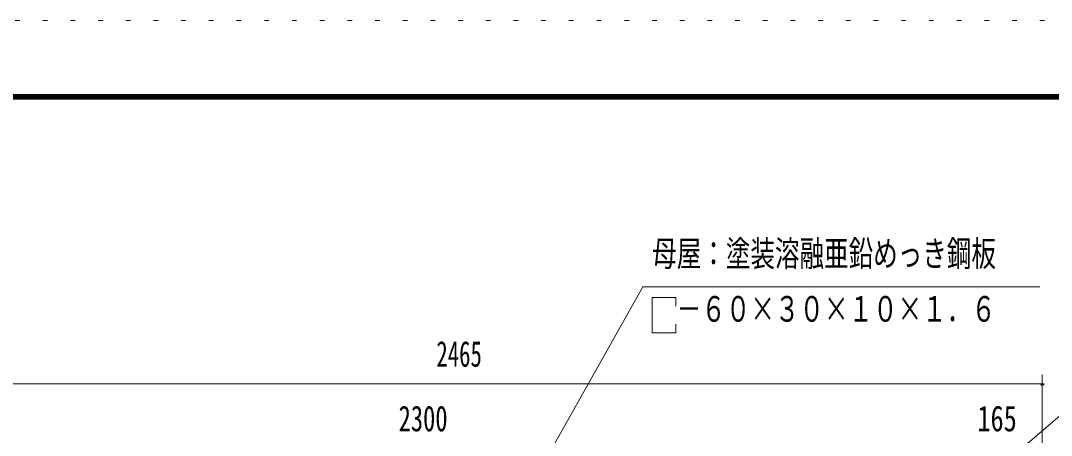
# Model space of a CAD drawing. Units: millimetres, scale not verified. Extents: x -22929 to 22939, y -10500 to 10500.
# Drawn here: x 13369 to 18952, y 8252 to 10500 of the extents above; entities that cross this region are included whole.
import ezdxf
from ezdxf.enums import TextEntityAlignment as Align

# ---------------------------------------------------------------- set-up
doc = ezdxf.new("R2010")
doc.units = ezdxf.units.MM
doc.header["$LTSCALE"] = 50
doc.linetypes.add('USER4', pattern=[3, 0.5, -2.5])
for name, color, linetype, lineweight in [('0-A_2-52DIM', 3, 'Continuous', 18), ('0-C_F-F1PAPER', 5, 'Continuous', 18), ('0-D_F-E_J_ADD', 5, 'USER4', 18)]:
    doc.layers.add(name, color=color, linetype=linetype, lineweight=lineweight)
doc.styles.add('ＭＳ ゴシック', font='')
doc.styles.get('ＭＳ ゴシック').set_extended_font_data('MS Gothic')

msp = doc.modelspace()

# ---------------------------------------------------------------- linework, layer by layer
at = {"layer": '0-A_2-52DIM'}
for p, q in [((16918.24, 8998.9), (16918.24, 8952.09)), ((18901.95, 8582.47), (18901.95, 6314.9)), ((12739.46, 8532.46), (18901.95, 8532.46)), ((18911.95, 8532.46), (18891.95, 8532.46))]:
    msp.add_line(p, q, dxfattribs=at)
for points in [[(15671.27, 7158.64), (16739.46, 9057.47), (18889.46, 9057.47)], [(16918.24, 8998.9), (16789.46, 8998.9), (16789.46, 8807.47), (16918.24, 8807.47), (16918.24, 8854.29)], [(17705.41, 7248.33), (19214.32, 8544.93), (21214.32, 8544.93)]]:
    msp.add_lwpolyline(points, dxfattribs=at)
msp.add_arc((18901.95, 8532.46), 10, 180, 0, dxfattribs=at)
at = {"layer": '0-C_F-F1PAPER'}
for points in [[(22438.96, -10000), (-6261.04, -10000), (-6261.04, 10100), (22438.96, 10100)], [(22436.46, -9997.5), (-6258.54, -9997.5), (-6258.54, 10097.5), (22436.46, 10097.5)], [(22433.96, -9995), (22433.96, 10095), (-6256.04, 10095), (-6256.04, -9995)], [(22431.46, -9992.5), (-6253.54, -9992.5), (-6253.54, 10092.5), (22431.46, 10092.5)], [(22428.96, -9990), (22428.96, 10090), (-6251.04, 10090), (-6251.04, -9990)], [(22426.46, -9987.5), (-6248.54, -9987.5), (-6248.54, 10087.5), (22426.46, 10087.5)], [(22423.96, -9985), (22423.96, 10085), (-6246.04, 10085), (-6246.04, -9985)], [(22421.46, -9982.5), (-6243.54, -9982.5), (-6243.54, 10082.5), (22421.46, 10082.5)], [(22418.96, -9980), (-6241.04, -9980), (-6241.04, 10080), (22418.96, 10080)], [(22416.46, -9977.5), (-6238.54, -9977.5), (-6238.54, 10077.5), (22416.46, 10077.5)], [(22413.96, -9975), (22413.96, 10075), (-6236.04, 10075), (-6236.04, -9975)]]:
    msp.add_lwpolyline(points, close=True, dxfattribs=at)
at = {"layer": '0-D_F-E_J_ADD'}
msp.add_lwpolyline([(22938.96, -10500), (-6761.04, -10500), (-6761.04, 10500), (22938.96, 10500)], close=True, dxfattribs=at)

# ---------------------------------------------------------------- texts
at = {"layer": '0-A_2-52DIM', "color": 7, "style": 'ＭＳ ゴシック'}
for s, width, p in [('母屋：塗装溶融亜鉛めっき鋼板', 0.7, (16789.46, 9126.47)), ('\u3000－６０×３０×１０×１．６', 0.7, (16789.46, 8826.47)), ('2465', 0.65, (15620.73, 8582.46)), ('2300', 0.7, (15415.97, 8232.46)), ('165', 0.75, (18550.96, 8232.47))]:
    msp.add_text(s, height=139.3, dxfattribs=dict(at, width=width)).set_placement(p, align=Align.BOTTOM_LEFT)

doc.saveas('drawing.dxf')
